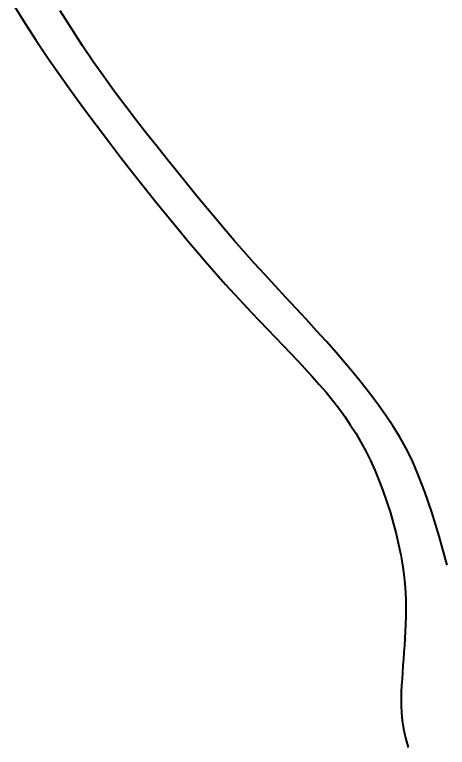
# Model space of a CAD drawing. Header units: metres. Extents: x 561401 to 594056, y 8460144 to 8508504.
# Drawn here: x 572146.9 to 572178, y 8462308.4 to 8462361 of the extents above; entities that cross this region are included whole.
import ezdxf

# ---------------------------------------------------------------- set-up
doc = ezdxf.new("R2010")
doc.units = ezdxf.units.M
doc.layers.add('1.1. VIA EXISTENTE', color=252, linetype='Continuous')

msp = doc.modelspace()

# ---------------------------------------------------------------- linework, layer by layer
at = {"layer": '1.1. VIA EXISTENTE', "color": 253, "linetype": 'Continuous', "lineweight": 40, "ltscale": 0.2, "true_color": 0x84a4a6}
for points in [[(572146.937, 8462361.597), (572147.689, 8462360.394), (572148.474, 8462359.181), (572149.293, 8462357.961), (572150.139, 8462356.739), (572151.005, 8462355.52), (572151.885, 8462354.312), (572152.77, 8462353.121), (572153.654, 8462351.954), (572154.528, 8462350.816), (572155.385, 8462349.715), (572156.22, 8462348.655), (572157.031, 8462347.638), (572157.819, 8462346.663), (572158.583, 8462345.73), (572159.324, 8462344.838), (572160.042, 8462343.987), (572160.738, 8462343.177), (572161.41, 8462342.406), (572162.061, 8462341.675), (572162.692, 8462340.98), (572163.305, 8462340.316), (572163.9, 8462339.679), (572164.482, 8462339.064), (572165.051, 8462338.468), (572165.61, 8462337.886), (572166.16, 8462337.314), (572166.702, 8462336.748), (572167.237, 8462336.185), (572167.761, 8462335.624), (572168.273, 8462335.064), (572168.772, 8462334.502), (572169.255, 8462333.936), (572169.72, 8462333.365), (572170.166, 8462332.787), (572170.592, 8462332.201), (572170.998, 8462331.602), (572171.384, 8462330.99), (572171.751, 8462330.362), (572172.101, 8462329.715), (572172.433, 8462329.047), (572172.748, 8462328.354), (572173.047, 8462327.636), (572173.331, 8462326.89), (572173.597, 8462326.123), (572173.845, 8462325.344), (572174.072, 8462324.56), (572174.276, 8462323.779), (572174.456, 8462323.01), (572174.61, 8462322.26), (572174.735, 8462321.538), (572174.832, 8462320.849), (572174.902, 8462320.192), (572174.948, 8462319.566), (572174.974, 8462318.965), (572174.982, 8462318.389), (572174.977, 8462317.834), (572174.961, 8462317.296), (572174.937, 8462316.774), (572174.909, 8462316.264), (572174.877, 8462315.764), (572174.843, 8462315.274), (572174.807, 8462314.79), (572174.771, 8462314.312), (572174.736, 8462313.838), (572174.703, 8462313.366), (572174.673, 8462312.894), (572174.647, 8462312.421), (572174.632, 8462311.938), (572174.635, 8462311.44), (572174.662, 8462310.919), (572174.721, 8462310.366), (572174.818, 8462309.775), (572174.96, 8462309.138), (572175.155, 8462308.448)], [(572177.951, 8462321.531), (572177.369, 8462323.595), (572176.836, 8462325.332), (572176.34, 8462326.79), (572175.872, 8462328.016), (572175.419, 8462329.054), (572174.97, 8462329.953), (572174.515, 8462330.757), (572174.042, 8462331.513), (572173.543, 8462332.26), (572173.015, 8462333.008), (572172.459, 8462333.756), (572171.877, 8462334.508), (572171.268, 8462335.263), (572170.633, 8462336.024), (572169.972, 8462336.792), (572169.287, 8462337.569), (572168.579, 8462338.355), (572167.852, 8462339.149), (572167.111, 8462339.95), (572166.362, 8462340.757), (572165.609, 8462341.569), (572164.858, 8462342.383), (572164.115, 8462343.2), (572163.384, 8462344.016), (572162.669, 8462344.832), (572161.967, 8462345.649), (572161.276, 8462346.47), (572160.591, 8462347.297), (572159.907, 8462348.132), (572159.223, 8462348.978), (572158.532, 8462349.837), (572157.832, 8462350.711), (572157.12, 8462351.603), (572156.395, 8462352.518), (572155.657, 8462353.462), (572154.909, 8462354.44), (572154.149, 8462355.458), (572153.378, 8462356.521), (572152.598, 8462357.635), (572151.808, 8462358.805), (572151.011, 8462360.033), (572150.21, 8462361.308)]]:
    msp.add_lwpolyline(points, dxfattribs=at)

doc.saveas('drawing.dxf')
